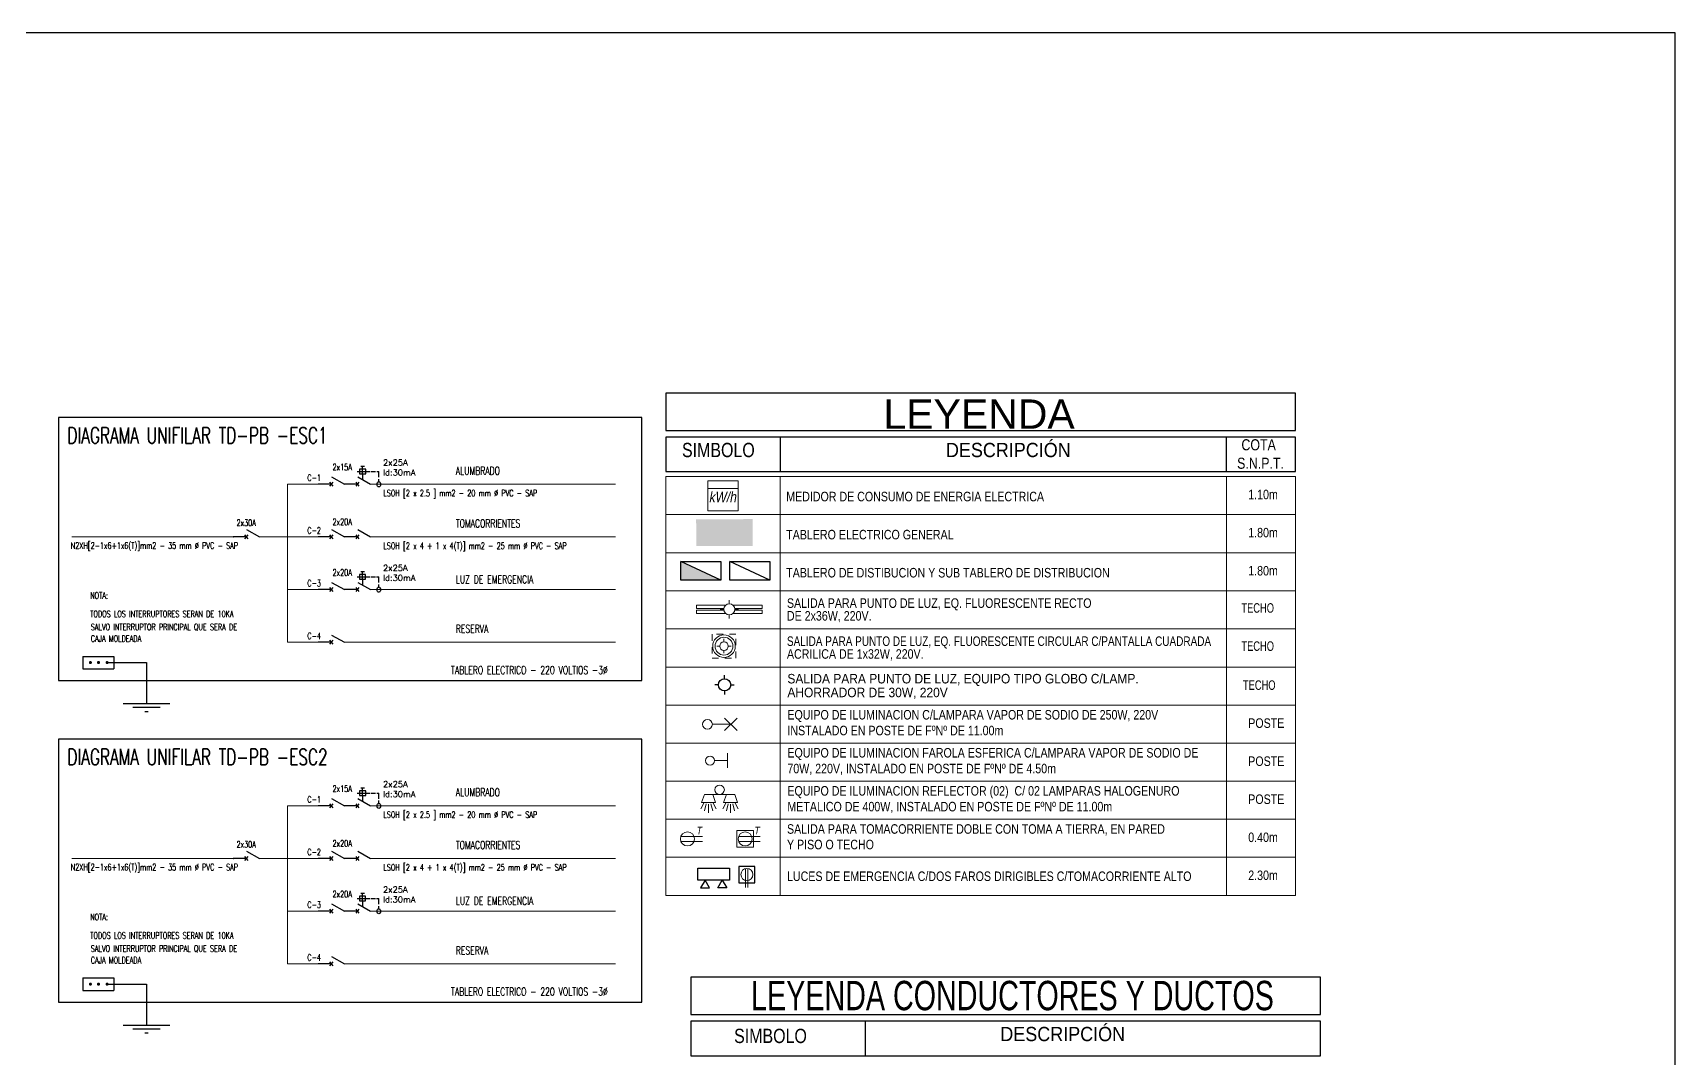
# Model space of a CAD drawing. Header units: millimetres. Extents: x 3354 to 3637, y 1117 to 1358.
# Drawn here: x 3577.54 to 3602.94, y 1137.04 to 1152.9 of the extents above; entities that cross this region are included whole.
import ezdxf

# ---------------------------------------------------------------- set-up
doc = ezdxf.new("R2010")
doc.units = ezdxf.units.MM
for name, pattern in [('CONTINUA', [0]), ('HIDDEN2', [0.1875, 0.125, -0.0625]), ('TRAZOS1', [0.15, 0.1, -0.05])]:
    doc.linetypes.add(name, pattern=pattern)
for name, color, linetype, lineweight in [('06- DIAFRAMA UNIFILARES', 44, 'HIDDEN2', 15), ('ACCESORIO', 4, 'Continuous', 20), ('ACCESORIOS', 4, 'Continuous', 18), ('CAB30mm', 60, 'Continuous', 30), ('columnas', 1, 'Continuous', 5), ('FIERR2', 41, 'Continuous', 20), ('LAMPARAS', 2, 'Continuous', 13), ('LAMPARAS AHORRADORAS', 2, 'Continuous', 20), ('SANIT', 160, 'Continuous', 60), ('TABLERO', 122, 'Continuous', 25)]:
    doc.layers.add(name, color=color, linetype=linetype, lineweight=lineweight)
for name, color, linetype in [('06-LNA FZA', 150, 'Continuous'), ('10LAUXILIAR', 1, 'Continuous'), ('40ALUMBRADO', 5, 'Continuous'), ('B-NOTAS', 7, 'Continuous'), ('EQUIPOS', 4, 'Continuous'), ('G-TEXTOS-NOTAS', 7, 'Continuous'), ('LUMINARIAS', 2, 'Continuous')]:
    doc.layers.add(name, color=color, linetype=linetype)
doc.layers.add('texto', color=7, linetype='Continuous', lineweight=9, true_color=0x000000)
doc.styles.add('50-NOTAS', font='romans.shx', dxfattribs={"height": 0.1})
doc.styles.add('B-NOTAS', font='romans.shx', dxfattribs={"width": 0.8, "height": 2.5})
doc.styles.add('BYE', font='ARIALN.TTF', dxfattribs={"oblique": 10, "height": 2})
doc.styles.add('NPT', font='arial.ttf', dxfattribs={"height": 0.1})
doc.styles.get("Standard").update_dxf_attribs({"font": 'arial.ttf'})

# ---------------------------------------------------------------- blocks, each defined once
blk = doc.blocks.new('TABLERO ELECTRICO')
at = {"layer": 'TABLERO'}
blk.add_hatch(color=256, dxfattribs=at).paths.add_polyline_path([(138.888, 62.418), (138.888, 61.688), (139.228, 62.418)])
blk.add_line((138.888, 61.688), (139.228, 62.418), dxfattribs=at)
blk.add_lwpolyline([(139.228, 62.418), (139.228, 61.688), (138.888, 61.688), (138.888, 62.418)], close=True, dxfattribs=at)
blk = doc.blocks.new('tomacorriente')
at = {"layer": 'ACCESORIOS'}
for p, q in [((192.164, 54.007), (192.389, 54.007)), ((192.164, 53.958), (192.389, 53.958))]:
    blk.add_line(p, q, dxfattribs=at)
blk.add_circle((192.232, 53.983), 0.0729, dxfattribs=at)
at = {"layer": 'ACCESORIOS', "style": 'BYE', "oblique": 10}
blk.add_text('T', height=0.0794, dxfattribs=at).set_placement((192.322, 54.03))
blk = doc.blocks.new('MEDIDOR ELECTRICO')
at = {"layer": 'ACCESORIO', "linetype": 'Continuous', "lineweight": 20, "ltscale": 0.1}
blk.add_line((3557.225, 1214.428), (3557.835, 1214.428), dxfattribs=at)
blk.add_lwpolyline([(3557.225, 1214.58), (3557.835, 1214.58), (3557.835, 1213.977), (3557.225, 1213.977)], close=True, dxfattribs=at)
at = {"layer": 'ACCESORIO', "linetype": 'Continuous', "lineweight": 20, "ltscale": 0.1, "style": 'BYE', "oblique": 10}
blk.add_text('kW/h', height=0.2098, dxfattribs=at).set_placement((3557.244, 1214.148))
blk = doc.blocks.new('fl')
at = {"layer": 'LAMPARAS AHORRADORAS'}
for p, q in [((3552.821, 1728.15), (3552.754, 1728.15)), ((3552.922, 1728.251), (3552.922, 1728.318)), ((3553.023, 1728.15), (3553.09, 1728.15)), ((3552.922, 1728.049), (3552.922, 1727.982))]:
    blk.add_line(p, q, dxfattribs=at)
for points in [[(3552.906, 1728.249), (3552.906, 1728.75), (3552.846, 1728.75), (3552.846, 1728.216)], [(3552.938, 1728.249), (3552.938, 1728.75), (3552.998, 1728.75), (3552.998, 1728.216)], [(3552.846, 1728.084), (3552.846, 1727.55), (3552.906, 1727.55), (3552.906, 1728.05)], [(3552.998, 1728.084), (3552.998, 1727.55), (3552.938, 1727.55), (3552.938, 1728.05)]]:
    blk.add_lwpolyline(points, dxfattribs=at)
blk.add_circle((3552.922, 1728.15), 0.101, dxfattribs=at)
blk = doc.blocks.new('FLUORESCENTE CIRCULAR')
at = {"layer": 'LAMPARAS'}
for p, q in [((-792.598, 1801.472), (-792.598, 1801.521)), ((-792.671, 1801.4), (-792.719, 1801.4)), ((-792.598, 1801.328), (-792.598, 1801.28)), ((-792.526, 1801.4), (-792.478, 1801.4))]:
    blk.add_line(p, q, dxfattribs=at)
at = {"layer": 'LAMPARAS', "linetype": 'TRAZOS1', "ltscale": 0.75}
blk.add_lwpolyline([(-792.798, 1801.6), (-792.798, 1801.2), (-792.398, 1801.2), (-792.398, 1801.6)], close=True, dxfattribs=at)
at = {"layer": 'LAMPARAS'}
for radius in [0.189, 0.149, 0.0723]:
    blk.add_circle((-792.598, 1801.4), radius, dxfattribs=at)
blk = doc.blocks.new('reflect')
at = {"layer": 'LAMPARAS'}
for p, q in [((-0.507, 0.787, 0.008), (-0.813, 0.786, 0.016)), ((-0.501, 0.869, 0.008), (-0.751, 0.931, 0.014)), ((-0.501, 0.706, 0.008), (-0.75, 0.642, 0.014)), ((-0.477, 0.955, 0.007), (-0.677, 1.059, 0.012)), ((-0.476, 0.619, 0.007), (-0.676, 0.514, 0.012)), ((-0.451, 1.032, 0.007), (-0.174, 0.936)), ((-0.449, 0.543, 0.007), (-0.451, 1.032, 0.007)), ((-0.449, 0.543, 0.007), (-0.173, 0.64)), ((-0.174, 0.399), (-0.174, 0.936)), ((-0.173, 0.64), (-0.174, 0.936)), ((-0.507, 0.011, 0.008), (-0.813, 0.012, 0.016)), ((-0.501, 0.093, 0.008), (-0.75, 0.156, 0.014)), ((-0.476, 0.179, 0.007), (-0.676, 0.284, 0.012)), ((-0.449, 0.255, 0.007), (-0.451, -0.233, 0.007)), ((-0.449, 0.255, 0.007), (-0.173, 0.158)), ((-0.174, 0.399), (-0.174, -0.138)), ((-0.173, 0.158), (-0.174, -0.138)), ((-0.501, -0.07, 0.008), (-0.751, -0.132, 0.014)), ((-0.477, -0.157, 0.007), (-0.677, -0.261, 0.012)), ((-0.451, -0.233, 0.007), (-0.174, -0.138))]:
    blk.add_line(p, q, dxfattribs=at)
blk.add_circle((-0.005, 0.399), 0.169, dxfattribs=at)
blk = doc.blocks.new('T')
at = {"color": 4, "linetype": 'Continuous', "lineweight": 20, "ltscale": 0.1}
for p, q in [((-49.222, 238.573), (-49.433, 238.573)), ((-49.222, 238.544), (-49.433, 238.544))]:
    blk.add_line(p, q, dxfattribs=at)
blk.add_circle((-49.289, 238.556), 0.0671, dxfattribs=at)
blk = doc.blocks.new('SC')
at = {"layer": '06-LNA FZA'}
for p, q in [((-0.432, 0.057), (-0.342, -0.059)), ((-0.342, 0.057), (-0.432, -0.059)), ((-0.374, 0.211), (0, -0.001)), ((-0.387, -0.001), (-0.765, -0.001))]:
    blk.add_line(p, q, dxfattribs=at)
blk = doc.blocks.new('DIFERENCIAL')
at = {"color": 1, "linetype": 'Continuous', "ltscale": 0.1}
for p, q in [((-0.642, 0.319), (-0.602, 0.319)), ((-0.58, 0.319), (-0.504, 0.319)), ((-0.509, 0.412), (-0.575, 0.412)), ((-0.542, 0.281), (-0.542, 0.356)), ((-0.48, 0.319), (-0.407, 0.319)), ((-0.385, 0.319), (-0.31, 0.319)), ((-0.287, 0.319), (-0.248, 0.319)), ((-0.248, 0.216), (-0.248, 0.319)), ((-0.248, 0.134), (-0.248, 0.183))]:
    blk.add_line(p, q, dxfattribs=at)
blk.add_lwpolyline([(-0.596, 0.276), (-0.486, 0.276), (-0.486, 0.361), (-0.596, 0.361)], close=True, dxfattribs=at)
for points in [[(-0.542, 0.376), (-0.542, 0.412)], [(-0.542, 0.261), (-0.542, 0.171)]]:
    blk.add_lwpolyline(points, dxfattribs=at)
blk.add_ellipse((-0.248, 0.087), major_axis=(0, -0.0467), ratio=0.654896, dxfattribs=at)
at = {"layer": 'G-TEXTOS-NOTAS', "style": '50-NOTAS'}
for s, p in [('2x25A', (-0.172, 0.427)), ('Id:30mA', (-0.172, 0.247))]:
    blk.add_text(s, height=0.11, dxfattribs=at).set_placement(p)
blk = doc.blocks.new('ID')
at = {"color": 1, "linetype": 'Continuous', "ltscale": 0.1}
for p, q in [((3472.703, 1590.813), (3472.737, 1590.813)), ((3472.756, 1590.813), (3472.82, 1590.813)), ((3472.816, 1590.892), (3472.76, 1590.892)), ((3472.788, 1590.781), (3472.788, 1590.845)), ((3472.841, 1590.813), (3472.903, 1590.813)), ((3472.922, 1590.813), (3472.986, 1590.813)), ((3473.005, 1590.813), (3473.038, 1590.813)), ((3473.038, 1590.725), (3473.038, 1590.813)), ((3473.038, 1590.655), (3473.038, 1590.697))]:
    blk.add_line(p, q, dxfattribs=at)
blk.add_lwpolyline([(3472.742, 1590.777), (3472.835, 1590.777), (3472.835, 1590.849), (3472.742, 1590.849)], close=True, dxfattribs=at)
for points in [[(3472.788, 1590.862), (3472.788, 1590.892)], [(3472.788, 1590.764), (3472.788, 1590.687)]]:
    blk.add_lwpolyline(points, dxfattribs=at)
blk.add_ellipse((3473.038, 1590.616), major_axis=(0, -0.0398), ratio=0.654896, dxfattribs=at)
at = {"layer": 'G-TEXTOS-NOTAS', "style": '50-NOTAS'}
for s, p in [('2x25A', (3473.103, 1590.905)), ('Id:30mA', (3473.103, 1590.752))]:
    blk.add_text(s, height=0.0937, dxfattribs=at).set_placement(p)

msp = doc.modelspace()

# ---------------------------------------------------------------- hatches: boundary and pattern name
at = {"layer": 'TABLERO', "linetype": 'Continuous'}
h = msp.add_hatch(color=256, dxfattribs=at)
h.dxf.hatch_style = 1
h.paths.add_polyline_path([(3588.674, 1144.958), (3588.673, 1145.375), (3588.236, 1145.374), (3587.8, 1145.373), (3587.801, 1144.958)])

# ---------------------------------------------------------------- linework, layer by layer
at = {"ltscale": 2}
msp.add_lwpolyline([(3560.658, 1116.841), (3602.94, 1116.841), (3602.94, 1152.897), (3560.658, 1152.897)], close=True, dxfattribs=at)
at = {"color": 2, "lineweight": 25}
for points in [[(3588.317, 1139.789), (3587.824, 1139.789), (3587.824, 1139.977), (3588.317, 1139.977)], [(3587.937, 1139.789), (3587.869, 1139.671), (3588.005, 1139.671)], [(3588.204, 1139.789), (3588.272, 1139.671), (3588.137, 1139.671)]]:
    msp.add_lwpolyline(points, close=True, dxfattribs=at)
msp.add_lwpolyline([(3588.707, 1140.002), (3588.459, 1140.002), (3588.459, 1139.752), (3588.707, 1139.752)], close=True)
at = {"layer": '06- DIAFRAMA UNIFILARES', "color": 150, "linetype": 'CONTINUA'}
for p, q in [((3581.482, 1145.915), (3581.482, 1143.47)), ((3581.956, 1145.915), (3581.482, 1145.915)), ((3582.764, 1145.916), (3586.552, 1145.916)), ((3580.644, 1145.1), (3578.143, 1145.1)), ((3581.482, 1145.1), (3581.045, 1145.1)), ((3581.956, 1145.1), (3581.482, 1145.1)), ((3582.764, 1145.101), (3586.552, 1145.101)), ((3581.956, 1144.285), (3581.482, 1144.285)), ((3582.764, 1144.286), (3586.552, 1144.286)), ((3581.956, 1143.47), (3581.482, 1143.47)), ((3582.359, 1143.471), (3586.552, 1143.471)), ((3581.482, 1140.941), (3581.482, 1138.497)), ((3581.956, 1140.941), (3581.482, 1140.941)), ((3582.764, 1140.942), (3586.552, 1140.942)), ((3580.644, 1140.126), (3578.143, 1140.126)), ((3581.482, 1140.126), (3581.045, 1140.126)), ((3581.956, 1140.126), (3581.482, 1140.126)), ((3582.764, 1140.127), (3586.552, 1140.127)), ((3581.956, 1139.311), (3581.482, 1139.311)), ((3582.764, 1139.312), (3586.552, 1139.312)), ((3581.956, 1138.497), (3581.482, 1138.497)), ((3582.359, 1138.497), (3586.552, 1138.497))]:
    msp.add_line(p, q, dxfattribs=at)
at = {"layer": '10LAUXILIAR', "color": 3, "linetype": 'Continuous'}
for p, q in [((3578.317, 1143.253, -1.41), (3578.797, 1143.253, -1.41)), ((3578.317, 1143.253, -1.41), (3578.317, 1143.061, -1.41)), ((3578.702, 1143.157, -1.41), (3579.3, 1143.157, -1.41)), ((3578.797, 1143.253, -1.41), (3578.797, 1143.061, -1.41)), ((3579.3, 1143.157, -1.41), (3579.3, 1142.522, -1.41)), ((3578.317, 1143.061, -1.41), (3578.797, 1143.061, -1.41)), ((3578.94, 1142.522, -1.41), (3579.66, 1142.522, -1.41)), ((3579.091, 1142.467, -1.41), (3579.509, 1142.467, -1.41)), ((3579.273, 1142.402, -1.41), (3579.327, 1142.402, -1.41)), ((3578.317, 1138.279, -1.41), (3578.797, 1138.279, -1.41)), ((3578.317, 1138.279, -1.41), (3578.317, 1138.087, -1.41)), ((3578.317, 1138.087, -1.41), (3578.797, 1138.087, -1.41)), ((3578.702, 1138.183, -1.41), (3579.3, 1138.183, -1.41)), ((3578.797, 1138.279, -1.41), (3578.797, 1138.087, -1.41)), ((3579.3, 1138.183, -1.41), (3579.3, 1137.548, -1.41)), ((3578.94, 1137.548, -1.41), (3579.66, 1137.548, -1.41)), ((3579.091, 1137.494, -1.41), (3579.509, 1137.494, -1.41)), ((3579.273, 1137.428, -1.41), (3579.327, 1137.428, -1.41))]:
    msp.add_line(p, q, dxfattribs=at)
at = {"layer": '10LAUXILIAR', "color": 3, "linetype": 'Continuous', "const_width": 0.024}
for points in [[(3578.42, 1143.157, 1), (3578.444, 1143.157, 1)], [(3578.545, 1143.157, 1), (3578.569, 1143.157, 1)], [(3578.678, 1143.157, 1), (3578.702, 1143.157, 1)], [(3578.42, 1138.183, 1), (3578.444, 1138.183, 1)], [(3578.545, 1138.183, 1), (3578.569, 1138.183, 1)], [(3578.678, 1138.183, 1), (3578.702, 1138.183, 1)]]:
    msp.add_lwpolyline(points, format="xyb", close=True, dxfattribs=at)
at = {"layer": '40ALUMBRADO'}
for points in [[(3586.958, 1146.946), (3577.94, 1146.946), (3577.94, 1142.877), (3586.958, 1142.877)], [(3586.958, 1141.972), (3577.94, 1141.972), (3577.94, 1137.903), (3586.958, 1137.903)]]:
    msp.add_lwpolyline(points, close=True, dxfattribs=at)
for points in [[(3580.644, 1145.101), (3580.641, 1145.101), (3580.641, 1145.1), (3580.644, 1145.1)], [(3581.045, 1145.1), (3581.045, 1145.1), (3581.045, 1145.101), (3581.045, 1145.101)], [(3580.644, 1140.127), (3580.641, 1140.127), (3580.641, 1140.126), (3580.644, 1140.126)], [(3581.045, 1140.126), (3581.045, 1140.126), (3581.045, 1140.127), (3581.045, 1140.127)]]:
    msp.add_lwpolyline(points, dxfattribs=at)
at = {"layer": 'ACCESORIOS'}
msp.add_lwpolyline([(3588.687, 1140.557), (3588.43, 1140.557), (3588.43, 1140.3), (3588.687, 1140.3)], close=True, dxfattribs=at)
at = {"layer": 'CAB30mm'}
for p, q in [((3589.1, 1146.644), (3589.1, 1146.11)), ((3596, 1146.11), (3596, 1146.644)), ((3590.412, 1137.611), (3590.412, 1137.076))]:
    msp.add_line(p, q, dxfattribs=at)
for points in [[(3587.333, 1146.747), (3597.069, 1146.747), (3597.069, 1147.325), (3587.333, 1147.325)], [(3587.333, 1146.11), (3597.069, 1146.11), (3597.069, 1146.644), (3587.333, 1146.644)], [(3587.719, 1137.713), (3597.455, 1137.713), (3597.455, 1138.291), (3587.719, 1138.291)], [(3587.719, 1137.076), (3597.455, 1137.076), (3597.455, 1137.611), (3587.719, 1137.611)]]:
    msp.add_lwpolyline(points, close=True, dxfattribs=at)
at = {"layer": 'FIERR2'}
for p, q in [((3587.332, 1146.034), (3587.332, 1139.555)), ((3587.332, 1146.034), (3597.069, 1146.034)), ((3589.1, 1146.034), (3589.1, 1139.555)), ((3596, 1146.034), (3596, 1139.555)), ((3597.069, 1146.034), (3597.069, 1139.555)), ((3587.332, 1145.445), (3597.069, 1145.445)), ((3587.332, 1144.856), (3597.069, 1144.856)), ((3587.332, 1144.267), (3597.069, 1144.267)), ((3587.332, 1143.677), (3597.069, 1143.677)), ((3587.332, 1143.087), (3597.069, 1143.087)), ((3587.332, 1142.499), (3597.069, 1142.499)), ((3587.332, 1142.499), (3597.069, 1142.499)), ((3587.332, 1141.91), (3597.069, 1141.91)), ((3587.332, 1141.322), (3597.069, 1141.322)), ((3587.332, 1140.734), (3597.069, 1140.734)), ((3587.332, 1140.146), (3597.069, 1140.146)), ((3587.332, 1139.555), (3597.069, 1139.555))]:
    msp.add_line(p, q, dxfattribs=at)
at = {"layer": 'LAMPARAS'}
for p, q in [((3588.05, 1142.202), (3588.336, 1142.202)), ((3588.432, 1142.298), (3588.24, 1142.106)), ((3588.24, 1142.298), (3588.432, 1142.106)), ((3588.086, 1141.64), (3588.286, 1141.64)), ((3588.286, 1141.527), (3588.287, 1141.753))]:
    msp.add_line(p, q, dxfattribs=at)
for centre, radius in [((3587.975, 1142.202), 0.0752), ((3588.015, 1141.64), 0.0707)]:
    msp.add_circle(centre, radius, dxfattribs=at)
at = {"layer": 'LUMINARIAS'}
for p, q in [((3588.239, 1142.907), (3588.239, 1142.963)), ((3588.145, 1142.812), (3588.089, 1142.812)), ((3588.239, 1142.717), (3588.239, 1142.661)), ((3588.334, 1142.812), (3588.39, 1142.812))]:
    msp.add_line(p, q, dxfattribs=at)
msp.add_circle((3588.239, 1142.812), 0.0947, dxfattribs=at)
at = {"layer": 'TABLERO'}
msp.add_line((3588.939, 1144.431), (3588.322, 1144.718), dxfattribs=at)
msp.add_lwpolyline([(3588.322, 1144.718), (3588.939, 1144.718), (3588.939, 1144.431), (3588.322, 1144.431)], close=True, dxfattribs=at)

# ---------------------------------------------------------------- block references
at = {"color": 4, "lineweight": 25, "xscale": 1.386000000000458, "yscale": 1.386000000000458, "zscale": 1.386000000000458, "rotation": 90}
msp.add_blockref('T', (3919.223, 1208.193), dxfattribs=at)
at = {"layer": '06- DIAFRAMA UNIFILARES', "color": 1, "linetype": 'CONTINUA', "xscale": 0.5280000000003002, "yscale": 0.5280000000003002, "zscale": 0.5280000000003002}
for p in [(3582.36, 1145.916), (3582.764, 1145.916), (3581.045, 1145.101), (3582.36, 1145.101), (3582.764, 1145.101), (3582.36, 1144.286), (3582.764, 1144.286), (3582.36, 1143.471), (3582.36, 1140.942), (3582.764, 1140.942), (3581.045, 1140.127), (3582.36, 1140.127), (3582.764, 1140.127), (3582.36, 1139.312), (3582.764, 1139.312), (3582.36, 1138.497)]:
    msp.add_blockref('SC', p, dxfattribs=at)
at = {"layer": '40ALUMBRADO'}
for p in [(109.854, -446.332), (109.854, -446.332), (109.854, -451.306), (109.854, -451.306)]:
    msp.add_blockref('ID', p, dxfattribs=at)
at = {"layer": 'ACCESORIOS'}
for name, p, xscale, yscale, zscale in [('MEDIDOR ELECTRICO', (848.918, 210.742), 0.7700000000000001, 0.7700000000000001, 0.7700000000000001), ('tomacorriente', (3301.101, 1059.955), 1.49072, 1.49072, 1.49072), ('tomacorriente', (3301.994, 1059.955), 1.49072, 1.49072, 1.49072)]:
    msp.add_blockref(name, p, dxfattribs=dict(at, xscale=xscale, yscale=yscale, zscale=zscale))
at = {"layer": 'EQUIPOS', "color": 3, "xscale": 0.8522151218380829, "yscale": 0.8522151218380829, "zscale": 0.8522151218380829}
for p in [(3583.104, 1145.839), (3583.104, 1140.865)]:
    msp.add_blockref('DIFERENCIAL', p, dxfattribs=at)
at = {"layer": 'LAMPARAS'}
for name, p, xscale, yscale, zscale, rotation in [('fl', (5052.055, -1865.344), 0.847, 0.847, 0.847, 90), ('reflect', (3588.337, 1141.191), 0.4385390625000001, 0.4385390625000001, 0.4385390625000001, 89.99999999999999)]:
    msp.add_blockref(name, p, dxfattribs=dict(at, xscale=xscale, yscale=yscale, zscale=zscale, rotation=rotation))
at = {"layer": 'LAMPARAS', "xscale": 0.9239999999999998, "yscale": 0.9239999999999998, "zscale": 0.9239999999999998}
msp.add_blockref('FLUORESCENTE CIRCULAR', (4320.591, -521.083), dxfattribs=at)
at = {"layer": 'TABLERO', "xscale": 0.8456448000000001, "yscale": 0.8456448000000001, "zscale": 0.8456448000000001, "rotation": 90}
msp.add_blockref('TABLERO ELECTRICO', (3640.346, 1026.981), dxfattribs=at)

# ---------------------------------------------------------------- texts
at = {"layer": 'B-NOTAS', "style": 'B-NOTAS', "width": 0.7}
for s, height, p in [('DIAGRAMA UNIFILAR TD-PB -ESC1', 0.2475, (3578.076, 1146.547)), ('2x15A', 0.099, (3582.178, 1146.13)), ('ALUMBRADO ', 0.1237, (3584.083, 1146.062)), ('LSOH [2 x 2.5 ] mm2 - 20 mm %%C PVC - SAP', 0.099, (3582.963, 1145.728)), ('2x30A', 0.099, (3580.693, 1145.269)), ('2x20A', 0.099, (3582.178, 1145.283)), ('TOMACORRIENTES', 0.12375, (3584.083, 1145.247)), ('N2XH[2-1x6+1x6(T)]mm2 - 35 mm %%C PVC - SAP', 0.099, (3578.129, 1144.917, 1.41)), ('LSOH [2 x 4 + 1 x 4(T)] mm2 - 25 mm %%C PVC - SAP', 0.099, (3582.963, 1144.913)), ('2x20A', 0.099, (3582.178, 1144.5)), ('2x20A', 0.099, (3582.178, 1144.5)), ('LUZ DE EMERGENCIA', 0.12375, (3584.083, 1144.382)), ('NOTA:', 0.099, (3578.429, 1144.145)), ('TODOS LOS INTERRUPTORES SERAN DE 10KA', 0.099, (3578.429, 1143.86)), ('SALVO INTERRUPTOR PRINCIPAL QUE SERA DE ', 0.099, (3578.438, 1143.658)), ('RESERVA', 0.1237, (3584.083, 1143.617)), ('CAJA MOLDEADA', 0.099, (3578.438, 1143.478)), ('TABLERO ELECTRICO - 220 VOLTIOS -3Ø', 0.12375, (3584.009, 1142.979, -1.41)), ('DIAGRAMA UNIFILAR TD-PB -ESC2', 0.2475, (3578.076, 1141.573)), ('2x15A', 0.099, (3582.178, 1141.156)), ('ALUMBRADO ', 0.1237, (3584.083, 1141.088)), ('LSOH [2 x 2.5 ] mm2 - 20 mm %%C PVC - SAP', 0.099, (3582.963, 1140.754)), ('2x30A', 0.099, (3580.693, 1140.295)), ('2x20A', 0.099, (3582.178, 1140.31)), ('TOMACORRIENTES', 0.12375, (3584.083, 1140.273)), ('N2XH[2-1x6+1x6(T)]mm2 - 35 mm %%C PVC - SAP', 0.099, (3578.129, 1139.943, 1.41)), ('LSOH [2 x 4 + 1 x 4(T)] mm2 - 25 mm %%C PVC - SAP', 0.099, (3582.963, 1139.939)), ('2x20A', 0.099, (3582.178, 1139.526)), ('2x20A', 0.099, (3582.178, 1139.526)), ('LUZ DE EMERGENCIA', 0.12375, (3584.083, 1139.408)), ('NOTA:', 0.099, (3578.429, 1139.172)), ('TODOS LOS INTERRUPTORES SERAN DE 10KA', 0.099, (3578.429, 1138.886)), ('SALVO INTERRUPTOR PRINCIPAL QUE SERA DE ', 0.099, (3578.438, 1138.684)), ('CAJA MOLDEADA', 0.099, (3578.438, 1138.504)), ('RESERVA', 0.1237, (3584.083, 1138.643)), ('TABLERO ELECTRICO - 220 VOLTIOS -3Ø', 0.12375, (3584.009, 1138.005, -1.41))]:
    msp.add_text(s, height=height, dxfattribs=at).set_placement(p)
at = {"layer": 'B-NOTAS', "ltscale": 0.25, "style": 'B-NOTAS', "width": 0.7}
for s, p in [('C-1', (3581.787, 1145.965)), ('C-2', (3581.787, 1145.15)), ('C-3', (3581.787, 1144.335)), ('C-4', (3581.787, 1143.52)), ('C-1', (3581.787, 1140.991)), ('C-2', (3581.787, 1140.176)), ('C-3', (3581.787, 1139.361)), ('C-4', (3581.787, 1138.546))]:
    msp.add_text(s, height=0.099, dxfattribs=at).set_placement(p)
at = {"layer": 'columnas', "lineweight": 60, "style": 'NPT'}
msp.add_text('LEYENDA', height=0.4537, dxfattribs=at).set_placement((3590.696, 1146.773))
at = {"layer": 'columnas', "lineweight": 60, "style": 'NPT', "width": 0.7}
msp.add_text('LEYENDA CONDUCTORES Y DUCTOS', height=0.45366, dxfattribs=at).set_placement((3588.65, 1137.78))
at = {"layer": 'SANIT', "attachment_point": 1}
for s, insert, char_height, width in [('{\\W0.8;SIMBOLO}', (3587.581, 1146.555), 0.22094, 1.40233), ('{\\W0.9;DESCRIPCIÓN}', (3591.663, 1146.555), 0.22094, 2.78074), (' {\\W0.8;COTA\\PS.N.P.T.}', (3596.166, 1146.611), 0.17145, 2.15786), ('{\\W0.9;DESCRIPCIÓN}', (3592.504, 1137.522), 0.22094, 2.78074), ('{\\W0.8;SIMBOLO}', (3588.387, 1137.493), 0.22094, 1.40233)]:
    msp.add_mtext(s, dxfattribs=dict(at, insert=insert, char_height=char_height, width=width))
at = {"layer": 'texto', "lineweight": 60}
for s, width, p in [('MEDIDOR DE CONSUMO DE ENERGIA ELECTRICA', 0.8, (3589.193, 1145.651)), ('TABLERO ELECTRICO GENERAL', 0.8, (3589.193, 1145.062)), ('TABLERO DE DISTIBUCION Y SUB TABLERO DE DISTRIBUCION', 0.8, (3589.193, 1144.473)), ('SALIDA PARA PUNTO DE LUZ, EQ. FLUORESCENTE RECTO', 0.8, (3589.204, 1144.003)), ('DE 2x36W, 220V.', 0.8, (3589.204, 1143.806)), ('SALIDA PARA PUNTO DE LUZ, EQ. FLUORESCENTE CIRCULAR C/PANTALLA CUADRADA ', 0.75, (3589.204, 1143.414)), ('ACRILICA DE 1x32W, 220V.', 0.8, (3589.204, 1143.216)), ('SALIDA PARA PUNTO DE LUZ, EQUIPO TIPO GLOBO C/LAMP. ', 0.9, (3589.211, 1142.834)), ('AHORRADOR DE 30W, 220V', 0.9, (3589.211, 1142.621)), ('EQUIPO DE ILUMINACION C/LAMPARA VAPOR DE SODIO DE 250W, 220V', 0.8, (3589.211, 1142.276)), ('INSTALADO EN POSTE DE FºNº DE 11.00m', 0.8, (3589.211, 1142.032)), ('EQUIPO DE ILUMINACION FAROLA ESFERICA C/LAMPARA VAPOR DE SODIO DE ', 0.8, (3589.211, 1141.688)), ('70W, 220V, INSTALADO EN POSTE DE FºNº DE 4.50m', 0.8, (3589.211, 1141.444)), ('EQUIPO DE ILUMINACION REFLECTOR (02)  C/ 02 LAMPARAS HALOGENURO', 0.8, (3589.211, 1141.099)), ('METALICO DE 400W, INSTALADO EN POSTE DE FºNº DE 11.00m', 0.8, (3589.211, 1140.855)), ('SALIDA PARA TOMACORRIENTE DOBLE CON TOMA A TIERRA, EN PARED ', 0.8, (3589.205, 1140.509)), ('Y PISO O TECHO', 0.8, (3589.205, 1140.269)), ('LUCES DE EMERGENCIA C/DOS FAROS DIRIGIBLES C/TOMACORRIENTE ALTO', 0.8, (3589.205, 1139.778))]:
    msp.add_text(s, height=0.14729, dxfattribs=dict(at, width=width)).set_placement(p)
at = {"layer": 'texto', "lineweight": 60, "char_height": 0.14729, "width": 0.78169, "attachment_point": 1}
for s, insert in [('{\\W0.8;1.10m}', (3596.338, 1145.83)), ('{\\W0.8;1.80m}', (3596.338, 1145.24)), ('{\\W0.8;1.80m}', (3596.338, 1144.651)), ('{\\fArial|b0|i0|c0|p34;\\W0.7;TECHO}', (3596.232, 1144.075)), ('{\\fArial|b0|i0|c0|p34;\\W0.7;TECHO}', (3596.232, 1143.485)), ('{\\W0.7;TECHO}', (3596.256, 1142.882)), ('{\\W0.8;POSTE}', (3596.338, 1142.294)), ('{\\W0.8;POSTE}', (3596.338, 1141.705)), ('{\\W0.8;POSTE}', (3596.338, 1141.117))]:
    msp.add_mtext(s, dxfattribs=dict(at, insert=insert))
at = {"layer": 'texto', "lineweight": 30, "char_height": 0.14729, "width": 0.78169, "attachment_point": 1}
for s, insert in [('{\\W0.8;0.40m}', (3596.338, 1140.528)), ('{\\W0.8;2.30m}', (3596.338, 1139.94))]:
    msp.add_mtext(s, dxfattribs=dict(at, insert=insert))

doc.saveas('drawing.dxf')
